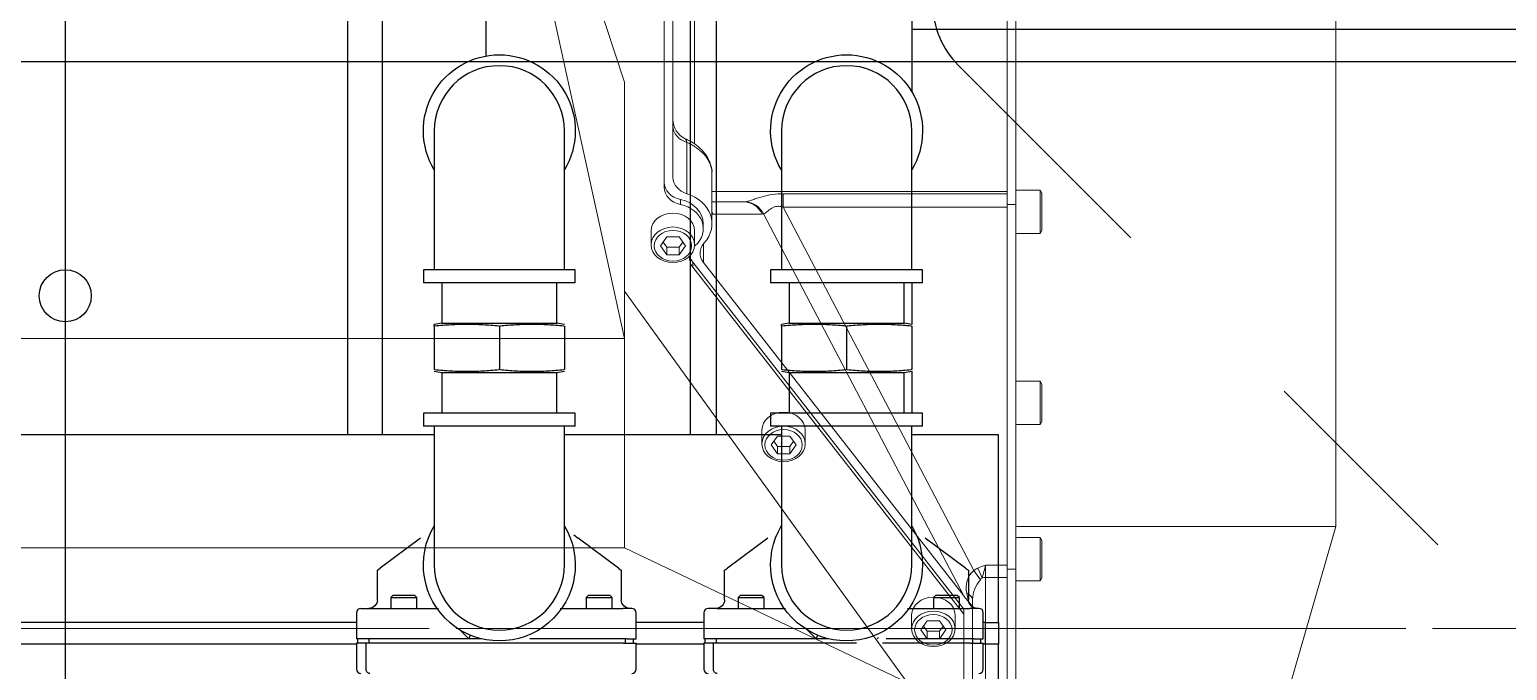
# Model space of a CAD drawing. Header units: millimetres. Extents: x 10462777 to 22643323, y 453826 to 1389191.
# Drawn here: x 11308332.6 to 11308673, y 596871.5 to 597019.1 of the extents above; entities that cross this region are included whole.
import ezdxf

# ---------------------------------------------------------------- set-up
doc = ezdxf.new("R2010")
doc.units = ezdxf.units.MM
doc.header["$LTSCALE"] = 200
doc.header["$MEASUREMENT"] = 0
for name, pattern in [('CENTER', [2, 1.25, -0.25, 0.25, -0.25]), ('CENTER2', [1.125, 0.75, -0.125, 0.125, -0.125]), ('DASHED', [3.5, 2, -1.5]), ('PHANTOM', [2.5, 1.25, -0.25, 0.25, -0.25, 0.25, -0.25])]:
    doc.linetypes.add(name, pattern=pattern)
doc.layers.get('0').update_dxf_attribs({"linetype": 'CONTINUOUS'})
for name, color, linetype in [('1', 1, 'CENTER'), ('205', 4, 'CONTINUOUS'), ('DV1_DEFAULT', 7, 'CONTINUOUS')]:
    doc.layers.add(name, color=color, linetype=linetype)
doc.layers.add('LAYOUT', color=8, linetype='CONTINUOUS', lineweight=25)
doc.layers.add('TOP$23', color=7, linetype='CONTINUOUS', true_color=0xffffff)

# ---------------------------------------------------------------- blocks, each defined once
blk = doc.blocks.new('r710ic')
at = {"layer": 'DV1_DEFAULT', "color": 1, "linetype": 'CENTER2', "lineweight": 0}
for p, q in [((272041.37, 102141.44), (272041.37, 106426.45)), ((272041.37, 106323.81), (272041.37, 102038.81)), ((274132.55, 104232.63), (269847.55, 104232.63)), ((269950.18, 104232.63), (274235.19, 104232.63))]:
    blk.add_line(p, q, dxfattribs=at)
at = {"layer": 'DV1_DEFAULT', "color": 7, "linetype": 'CENTER2', "lineweight": 0}
blk.add_line((272041.37, 104592.6), (272041.37, 103886.38), dxfattribs=at)
at = {"layer": 'DV1_DEFAULT', "color": 7, "linetype": 'Continuous', "lineweight": 0}
for p, q in [((272059.99, 104103.8), (272059.99, 104325.63)), ((272108.19, 104103.8), (272108.19, 104325.63)), ((272287.76, 104143.18), (272108.19, 104103.8)), ((272167.27, 104103.8), (272287.76, 104143.18)), ((272028.96, 104038.63), (272119.07, 104103.8)), ((272028.96, 104038.63), (272059.99, 104103.8)), ((272059.99, 104103.8), (272108.19, 104103.8)), ((272167.27, 104103.8), (272108.19, 104103.8)), ((272132.99, 104097.63), (272129.78, 104097.63)), ((272129.55, 104095.52), (272127.5, 104094.07)), ((272127.5, 104094.07), (272127.5, 104091.18)), ((272129.22, 104094.07), (272127.5, 104094.07)), ((272130.41, 104094.91), (272129.22, 104094.07)), ((272129.22, 104094.07), (272129.22, 104091.18)), ((272131.6, 104094.07), (272129.55, 104095.52)), ((272131.6, 104091.18), (272131.6, 104094.07)), ((272143.01, 104094.63), (272202.55, 104094.63)), ((272129.22, 104091.18), (272127.5, 104091.18)), ((272127.5, 104091.18), (272129.55, 104089.74)), ((272129.22, 104091.18), (272130.41, 104090.35)), ((272129.55, 104089.74), (272131.6, 104091.18)), ((272140.2, 104090.88), (272139.05, 104090.88)), ((272153.36, 104089.46), (272141.54, 104089.46)), ((272200.75, 104092.63), (272145.3, 104092.63)), ((272044.7, 104025.63), (272124.6, 104088.05)), ((272045.85, 104025.63), (272125.74, 104088.05)), ((272125.74, 104088.05), (272124.6, 104088.05)), ((272129.78, 104087.63), (272132.99, 104087.63)), ((272206.37, 104087.63), (272153, 104087.63)), ((272048.9, 104025.63), (272125.67, 104085.62)), ((272130, 104085.62), (272125.67, 104085.62)), ((272133.5, 104085.63), (272134.64, 104085.63)), ((272134.64, 104083.63), (272146.12, 104083.63)), ((272136.86, 104072.08), (272136.86, 104083.42)), ((272139.65, 104083.63), (272139.65, 104076.29)), ((272142.08, 104083.63), (272142.08, 104015.63)), ((272048.9, 104025.63), (272136.9, 104071.77)), ((272083.68, 104070.02), (272081.63, 104068.57)), ((272084.54, 104069.41), (272083.35, 104068.57)), ((272085.73, 104068.57), (272083.68, 104070.02)), ((272087.12, 104072.13), (272083.91, 104072.13)), ((272138.42, 104067.2), (272054.74, 104023.33)), ((272081.63, 104068.57), (272081.63, 104065.69)), ((272083.35, 104068.57), (272081.63, 104068.57)), ((272083.35, 104065.69), (272081.63, 104065.69)), ((272081.63, 104065.69), (272083.68, 104064.24)), ((272083.35, 104068.57), (272083.35, 104065.69)), ((272083.35, 104065.69), (272084.54, 104064.85)), ((272083.68, 104064.24), (272085.73, 104065.69)), ((272085.73, 104065.69), (272085.73, 104068.57)), ((272141.53, 104067.2), (272138.42, 104067.2)), ((272138.42, 104015.63), (272138.42, 104067.2)), ((272141.53, 104067.2), (272141.53, 104015.63)), ((272083.91, 104062.13), (272087.12, 104062.13)), ((272041.08, 104035.52), (272039.03, 104034.07)), ((272041.94, 104034.91), (272040.75, 104034.07)), ((272043.13, 104034.07), (272041.08, 104035.52)), ((272044.52, 104037.63), (272041.31, 104037.63)), ((272039.03, 104034.07), (272039.03, 104031.18)), ((272040.75, 104034.07), (272039.03, 104034.07)), ((272040.75, 104034.07), (272040.75, 104031.18)), ((272043.13, 104031.18), (272043.13, 104034.07)), ((272040.75, 104031.18), (272039.03, 104031.18)), ((272039.03, 104031.18), (272041.08, 104029.74)), ((272040.75, 104031.18), (272041.94, 104030.35)), ((272041.08, 104029.74), (272043.13, 104031.18)), ((271974.08, 104025.63), (272044.7, 104025.63)), ((272041.31, 104027.63), (272044.52, 104027.63)), ((272044.7, 104025.63), (272045.85, 104025.63)), ((272047.63, 104024.53), (272049.51, 104024.91)), ((271976.13, 104023.63), (272045.5, 104023.63)), ((272048.08, 104023.63), (272045.5, 104023.63)), ((272052.62, 104021.79), (272054.74, 104023.33)), ((272053.08, 104021.38), (272055.3, 104022.37)), ((272053.13, 104020.63), (271975.65, 104020.63)), ((272056, 104020.63), (272053.13, 104020.63)), ((272053.13, 104015.63), (272053.13, 104020.63)), ((272056, 104020.63), (272056, 104015.63)), ((272053.13, 104015.63), (271975.65, 104015.63)), ((272056, 104015.63), (272053.13, 104015.63)), ((272055.05, 104013.63), (272055.05, 104015.63)), ((272138.42, 104015.63), (272056, 104015.63)), ((272141.53, 104015.63), (272138.42, 104015.63)), ((272139.08, 104013.63), (272139.08, 104015.63)), ((272142.08, 104015.63), (272141.53, 104015.63)), ((272142.08, 104015.63), (272281.94, 104015.63)), ((272064.92, 103939.87), (271815.37, 104011.87)), ((272055.05, 104013.63), (271977.53, 104013.63)), ((272052.37, 104013.63), (272052.37, 104008.03)), ((272139.08, 104013.63), (272055.05, 104013.63)), ((272062.37, 104008.03), (272062.37, 104013.63)), ((272064.92, 104013.63), (272064.92, 103939.87)), ((272088.37, 104013.63), (272088.37, 104008.03)), ((272098.37, 104008.03), (272098.37, 104013.63)), ((272132.37, 104013.63), (272132.37, 104008.03)), ((272282.37, 104013.63), (272139.08, 104013.63)), ((272142.37, 104008.03), (272142.37, 104013.63)), ((272062.37, 104008.03), (272052.37, 104008.03)), ((272052.37, 104008.03), (272053.06, 104007.63)), ((272053.06, 104007.63), (272061.68, 104007.63)), ((272061.68, 104007.63), (272062.37, 104008.03)), ((272098.37, 104008.03), (272088.37, 104008.03)), ((272088.37, 104008.03), (272089.06, 104007.63)), ((272089.06, 104007.63), (272097.68, 104007.63)), ((272097.68, 104007.63), (272098.37, 104008.03)), ((272142.37, 104008.03), (272132.37, 104008.03)), ((272132.37, 104008.03), (272133.06, 104007.63)), ((272133.06, 104007.63), (272141.68, 104007.63)), ((272141.68, 104007.63), (272142.37, 104008.03)), ((272245.37, 103939.87), (272064.92, 103939.87))]:
    blk.add_line(p, q, dxfattribs=at)
at = {"layer": 'DV1_DEFAULT', "color": 3, "linetype": 'CENTER2', "lineweight": 0}
blk.add_circle((272041.37, 104232.63), 367.64, dxfattribs=at)
at = {"layer": 'DV1_DEFAULT', "color": 7, "linetype": 'Continuous', "lineweight": 0}
for centre, radius, start, end in [((272158.67, 104087.73), 4.9, 90.004, 155.3609), ((272146.86, 104083.42), 10, 178.7889, 180), ((272050.87, 104019.96), 5.13, 40.9793, 105.3613), ((272045.45, 104026.7), 3.08, 270.8941, 315.119), ((272047.7, 104016.17), 7.47, 48.7718, 87.0666), ((272063.47, 104055.92), 36.07, 253.255, 258.0474), ((272027.67, 104010.27), 30.17, 20.0883, 23.6585)]:
    blk.add_arc(centre, radius, start, end, dxfattribs=at)
for centre, major_axis in [((272129.78, 104092.63), (0, 5)), ((272129.55, 104092.63), (0, -4.31)), ((272083.91, 104067.13), (0, 5)), ((272083.68, 104067.13), (0, 4.31)), ((272041.31, 104032.63), (0, 5)), ((272041.08, 104032.63), (0, -4.31))]:
    blk.add_ellipse(centre, major_axis=major_axis, ratio=0.819152, dxfattribs=at)
for centre, major_axis, ratio, start_param, end_param in [((272132.99, 104092.63), (0, 5), 0.819152, 3.141593, 6.283185), ((272143.01, 104089.63), (0, -5), 0.819152, 3.141593, 4.459709), ((272144.16, 104089.63), (0, 5), 0.819152, 0, 1.318116), ((272133.5, 104092.63), (0, 7), 0.819152, 2.39279, 4.459709), ((272134.64, 104092.63), (0, 9), 0.819152, 2.50037, 4.352129), ((272134.64, 104092.63), (0, 7), 0.819152, 3.141593, 4.459709), ((272145.3, 104087.73), (0, -4.9), 0.819152, 3.141593, 4.352129), ((272157.12, 104087.73), (0, -4.9), 0.819152, 3.141593, 4.352129), ((272126.81, 104083.84), (0, -5), 0.819152, 3.063973, 3.710906), ((272127.83, 104081.49), (0, -4.9), 0.819152, 2.50037, 3.710906), ((272127.95, 104083.84), (0, -5), 0.819152, 3.32803, 3.710906), ((272126.81, 104083.84), (0, -5), 0.819152, 2.39279, 2.435682), ((272134.65, 104087.63), (5, 0), 0.938748, 5.169733, 5.263012), ((272134.65, 104076.29), (5, 0), 0.938748, 5.169733, 6.283185), ((272134.69, 104075.98), (4.8, 1.38), 0.949089, 4.904928, 5.988714), ((272144.65, 104081.54), (-4.63, -6.24), 0.303979, 5.893837, 5.985391), ((272087.12, 104067.13), (0, 5), 0.819152, 3.141593, 6.283185), ((272146.86, 104077.33), (-9.87, -5.77), 0.280981, 6.120391, 6.211945), ((272044.52, 104032.63), (0, 5), 0.819152, 3.141593, 6.283185), ((272051.1, 104021.42), (-6.42, -5.84), 0.535423, 4.573748, 4.767537), ((272048.08, 104027.63), (0, -4), 0.484865, 0, 0.824415), ((272043.48, 104020.63), (9.91, 0), 0.30273, 0.251819, 0.396066), ((272051.41, 104020.63), (0, 3), 0.573576, 4.712389, 4.964208), ((272043.48, 104020.63), (-12.2, 0), 0.573576, 3.393412, 3.537659)]:
    blk.add_ellipse(centre, major_axis=major_axis, ratio=ratio, start_param=start_param, end_param=end_param, dxfattribs=at)
for points, knots in [([(272146.12, 104083.63), (272146.25, 104083.63), (272146.39, 104083.63), (272147.1, 104083.68), (272147.65, 104083.8), (272148.48, 104084.1), (272148.75, 104084.21), (272149.28, 104084.49), (272149.54, 104084.64), (272150.04, 104084.99), (272150.28, 104085.17), (272150.75, 104085.59), (272150.99, 104085.81), (272151.64, 104086.52), (272152.04, 104087.05), (272152.59, 104087.92), (272152.76, 104088.22), (272153.08, 104088.83), (272153.22, 104089.14), (272153.36, 104089.46)], [0.3450877, 0.3450877, 0.3450877, 0.3450877, 0.375, 0.375, 0.5, 0.5, 0.5625, 0.5625, 0.625, 0.625, 0.6875, 0.6875, 0.75, 0.75, 0.875, 0.875, 0.9375, 0.9375, 1, 1, 1, 1]), ([(272146.16, 104083.65), (272146.22, 104083.64), (272146.9, 104083.56), (272148.33, 104083.91), (272150.12, 104084.69), (272151.69, 104085.94), (272152.96, 104087.46), (272153.8, 104088.86), (272154.12, 104089.6), (272154.21, 104089.8)], [0, 0, 0, 0, 0.016991, 0.206682, 0.394075, 0.576881, 0.761429, 0.944882, 1, 1, 1, 1]), ([(272139.67, 104075.98), (272139.7, 104075.75), (272139.77, 104075.49), (272139.9, 104075.05), (272139.95, 104074.9), (272140.05, 104074.59), (272140.1, 104074.42), (272140.27, 104073.93), (272140.39, 104073.58), (272140.63, 104072.85), (272140.74, 104072.47), (272141.06, 104071.33), (272141.24, 104070.53), (272141.48, 104068.88), (272141.53, 104068.04), (272141.53, 104067.2)], [0, 0, 0, 0, 0.125, 0.125, 0.1875, 0.1875, 0.25, 0.25, 0.375, 0.375, 0.5, 0.5, 0.75, 0.75, 1, 1, 1, 1]), ([(272138.42, 104067.2), (272138.51, 104067.46), (272138.58, 104067.73), (272138.63, 104068.14), (272138.64, 104068.28), (272138.64, 104068.55), (272138.63, 104068.68), (272138.59, 104068.94), (272138.56, 104069.07), (272138.48, 104069.32), (272138.43, 104069.44), (272138.33, 104069.67), (272138.27, 104069.78), (272138.15, 104069.98), (272138.08, 104070.08), (272137.89, 104070.36), (272137.75, 104070.53), (272137.49, 104070.84), (272137.37, 104070.98), (272137.16, 104071.24), (272137.07, 104071.36), (272136.95, 104071.58), (272136.91, 104071.68), (272136.9, 104071.77)], [0, 0, 0, 0, 0.125, 0.125, 0.1875, 0.1875, 0.25, 0.25, 0.3125, 0.3125, 0.375, 0.375, 0.4375, 0.4375, 0.5, 0.5, 0.625, 0.625, 0.75, 0.75, 0.875, 0.875, 1, 1, 1, 1])]:
    blk.add_open_spline(points, degree=3, knots=knots, dxfattribs=at)
blk.add_open_spline([(272154.23, 104089.79), (272154.17, 104089.67), (272153.87, 104089.57), (272153.36, 104089.46)], degree=3, dxfattribs=at)
at = {"layer": 'LAYOUT', "color": 3}
blk.add_circle((272041.37, 104232.63), 2050.12, dxfattribs=at)
blk = doc.blocks.new('A$C7DA30AB0')
at = {"layer": 'LAYOUT', "color": 6, "linetype": 'PHANTOM'}
blk.add_circle((3030.45, 3025.99, 0), 2693.02, dxfattribs=at)

msp = doc.modelspace()

# ---------------------------------------------------------------- linework, layer by layer
at = {"layer": '1', "color": 23, "linetype": 'CENTER'}
msp.add_line((11308340.78353, 601826.84018, 0), (11308340.78353, 593861.87204, 0), dxfattribs=at)
at = {"layer": '1', "color": 252, "linetype": 'Continuous'}
for p, q in [((11308535.7863, 597074.77268, 0), (11308535.7863, 597004.78169, 0)), ((11308535.7863, 596960.76606, 0), (11308535.7863, 596951.16592, 0)), ((11308535.7863, 596940.37077, 0), (11308535.7863, 596930.76563, 0))]:
    msp.add_line(p, q, dxfattribs=at)
at = {"layer": '1', "color": 124, "linetype": 'Continuous'}
msp.add_line((11309055.79369, 597019.06966, 0), (11308535.78021, 597019.06966, 0), dxfattribs=at)
at = {"layer": '205', "color": 252, "linetype": 'Continuous'}
for p, q in [((11308413.78457, 597137.27357, 0), (11308413.78457, 596925.75805, 0)), ((11308437.78491, 597013.01206, 0), (11308437.78491, 597137.27357, 0)), ((11308484.78558, 597077.77272, 0), (11308484.78558, 596925.77369, 0)), ((11308405.78446, 597062.77251, 0), (11308405.78446, 596925.77088, 0)), ((11308490.78566, 596925.76781, 0), (11308490.78566, 597039.77218, 0)), ((11308425.78474, 596995.77156, 0), (11308425.78474, 596963.7711, 0)), ((11308455.78517, 596963.7711, 0), (11308455.78517, 596995.77156, 0)), ((11308505.78588, 596995.77156, 0), (11308505.78588, 596963.7711, 0)), ((11308535.7863, 596963.7711, 0), (11308535.7863, 596995.77156, 0)), ((11308423.28471, 596963.7711, 0), (11308423.28471, 596960.77106, 0)), ((11308458.2852, 596963.7711, 0), (11308423.28471, 596963.7711, 0)), ((11308458.2852, 596960.77106, 0), (11308458.2852, 596963.7711, 0)), ((11308503.28584, 596963.7711, 0), (11308503.28584, 596960.77106, 0)), ((11308538.28634, 596963.7711, 0), (11308503.28584, 596963.7711, 0)), ((11308538.28634, 596960.77106, 0), (11308538.28634, 596963.7711, 0)), ((11308458.2852, 596960.77106, 0), (11308423.28471, 596960.77106, 0)), ((11308427.53477, 596960.77093, 0), (11308427.53477, 596951.47624, 0)), ((11308454.03514, 596951.47624, 0), (11308454.03514, 596960.77093, 0)), ((11308538.28634, 596960.77106, 0), (11308503.28584, 596960.77106, 0)), ((11308507.5359, 596960.77093, 0), (11308507.5359, 596951.47624, 0)), ((11308534.03628, 596951.47624, 0), (11308534.03628, 596960.77093, 0)), ((11308427.53477, 596951.47624, 0), (11308425.78474, 596951.16766, 0)), ((11308425.78474, 596950.77092, 0), (11308425.78474, 596940.77078, 0)), ((11308425.78474, 596950.77092, 0), (11308425.90762, 596950.77092, 0)), ((11308427.53477, 596951.47624, 0), (11308454.03514, 596951.47624, 0)), ((11308440.66207, 596950.77092, 0), (11308440.78495, 596950.77092, 0)), ((11308440.78495, 596950.77092, 0), (11308440.90784, 596950.77092, 0)), ((11308440.78495, 596950.77092, 0), (11308440.78495, 596940.77078, 0)), ((11308455.78517, 596951.16766, 0), (11308454.03514, 596951.47624, 0)), ((11308455.66228, 596950.77092, 0), (11308455.78517, 596950.77092, 0)), ((11308455.78517, 596950.77092, 0), (11308455.78517, 596940.77078, 0)), ((11308507.5359, 596951.47624, 0), (11308505.78588, 596951.16766, 0)), ((11308505.78588, 596950.77092, 0), (11308505.78588, 596940.77078, 0)), ((11308505.78588, 596950.77092, 0), (11308505.90876, 596950.77092, 0)), ((11308507.5359, 596951.47624, 0), (11308534.03628, 596951.47624, 0)), ((11308520.66321, 596950.77092, 0), (11308520.78609, 596950.77092, 0)), ((11308520.78609, 596950.77092, 0), (11308520.78609, 596940.77078, 0)), ((11308520.78609, 596950.77092, 0), (11308520.90897, 596950.77092, 0)), ((11308535.7863, 596951.16766, 0), (11308534.03628, 596951.47624, 0)), ((11308535.66342, 596950.77092, 0), (11308535.7863, 596950.77092, 0)), ((11308535.7863, 596950.77092, 0), (11308535.7863, 596940.77078, 0)), ((11308425.90762, 596940.77078, 0), (11308425.78474, 596940.77078, 0)), ((11308425.78474, 596940.37404, 0), (11308427.53477, 596940.06546, 0)), ((11308427.53477, 596940.06546, 0), (11308427.53477, 596930.77077, 0)), ((11308427.53477, 596940.06546, 0), (11308440.78661, 596940.06546, 0)), ((11308440.78495, 596940.77078, 0), (11308440.66207, 596940.77078, 0)), ((11308440.90784, 596940.77078, 0), (11308440.78495, 596940.77078, 0)), ((11308440.78661, 596940.06546, 0), (11308454.03514, 596940.06546, 0)), ((11308454.03514, 596940.06546, 0), (11308455.78517, 596940.37404, 0)), ((11308454.03514, 596930.77077, 0), (11308454.03514, 596940.06546, 0)), ((11308455.78517, 596940.77078, 0), (11308455.66228, 596940.77078, 0)), ((11308505.90876, 596940.77078, 0), (11308505.78588, 596940.77078, 0)), ((11308505.78588, 596940.37404, 0), (11308507.5359, 596940.06546, 0)), ((11308507.5359, 596940.06546, 0), (11308507.5359, 596930.77077, 0)), ((11308507.5359, 596940.06546, 0), (11308520.78774, 596940.06546, 0)), ((11308520.78609, 596940.77078, 0), (11308520.66321, 596940.77078, 0)), ((11308520.90897, 596940.77078, 0), (11308520.78609, 596940.77078, 0)), ((11308520.78774, 596940.06546, 0), (11308534.03628, 596940.06546, 0)), ((11308534.03628, 596940.06546, 0), (11308535.7863, 596940.37404, 0)), ((11308534.03628, 596930.77077, 0), (11308534.03628, 596940.06546, 0)), ((11308535.7863, 596940.77078, 0), (11308535.66342, 596940.77078, 0)), ((11308423.28471, 596930.77063, 0), (11308423.28471, 596927.77059, 0)), ((11308440.78495, 596930.77063, 0), (11308423.28471, 596930.77063, 0)), ((11308458.2852, 596930.77063, 0), (11308440.78495, 596930.77063, 0)), ((11308458.2852, 596927.77059, 0), (11308458.2852, 596930.77063, 0)), ((11308503.28584, 596930.77063, 0), (11308503.28584, 596927.77059, 0)), ((11308520.78609, 596930.77063, 0), (11308503.28584, 596930.77063, 0)), ((11308538.28634, 596930.77063, 0), (11308520.78609, 596930.77063, 0)), ((11308538.28634, 596927.77059, 0), (11308538.28634, 596930.77063, 0)), ((11308440.78495, 596927.77059, 0), (11308423.28471, 596927.77059, 0)), ((11308425.78474, 596927.77059, 0), (11308425.78474, 596895.77014, 0)), ((11308458.2852, 596927.77059, 0), (11308440.78495, 596927.77059, 0)), ((11308455.78517, 596895.77014, 0), (11308455.78517, 596927.77059, 0)), ((11308520.78609, 596927.77059, 0), (11308503.28584, 596927.77059, 0)), ((11308505.78588, 596927.77059, 0), (11308505.78588, 596895.77014, 0)), ((11308538.28634, 596927.77059, 0), (11308520.78609, 596927.77059, 0)), ((11308535.7863, 596895.77014, 0), (11308535.7863, 596927.77059, 0)), ((11308425.77849, 596925.77056, 0), (11308215.78176, 596925.77056, 0)), ((11308505.77963, 596925.77056, 0), (11308455.77892, 596925.77056, 0)), ((11308555.78659, 596925.77056, 0), (11308535.78005, 596925.77056, 0)), ((11308555.78659, 596882.51932, 0), (11308555.78659, 596925.77056, 0)), ((11308457.96053, 596902.68134, 0), (11308458.92227, 596901.96538, 0)), ((11308422.64764, 596901.96538, 0), (11308413.35954, 596895.05092, 0)), ((11308468.21037, 596895.05092, 0), (11308458.92227, 596901.96538, 0)), ((11308502.64878, 596901.96538, 0), (11308493.36067, 596895.05092, 0)), ((11308548.21151, 596895.05092, 0), (11308538.9234, 596901.96538, 0)), ((11308412.68467, 596894.54853, 0), (11308413.35954, 596895.05092, 0)), ((11308412.68467, 596887.77002, 0), (11308412.68467, 596894.54853, 0)), ((11308468.21037, 596895.05092, 0), (11308468.88523, 596894.54853, 0)), ((11308468.88523, 596894.54853, 0), (11308468.88523, 596887.77002, 0)), ((11308492.68581, 596894.54853, 0), (11308493.36067, 596895.05092, 0)), ((11308492.68581, 596887.77002, 0), (11308492.68581, 596894.54853, 0)), ((11308548.21151, 596895.05092, 0), (11308548.88637, 596894.54853, 0)), ((11308548.88637, 596894.54853, 0), (11308548.88637, 596887.77002, 0)), ((11308416.28461, 596888.77004, 0), (11308415.7846, 596888.27003, 0)), ((11308418.78464, 596888.77004, 0), (11308416.28461, 596888.77004, 0)), ((11308421.28468, 596888.77004, 0), (11308418.78464, 596888.77004, 0)), ((11308421.78468, 596888.27003, 0), (11308421.28468, 596888.77004, 0)), ((11308461.28524, 596888.77004, 0), (11308460.78524, 596888.27003, 0)), ((11308463.78528, 596888.77004, 0), (11308461.28524, 596888.77004, 0)), ((11308466.28532, 596888.77004, 0), (11308463.78528, 596888.77004, 0)), ((11308466.78532, 596888.27003, 0), (11308466.28532, 596888.77004, 0)), ((11308496.28574, 596888.77004, 0), (11308495.78574, 596888.27003, 0)), ((11308498.78578, 596888.77004, 0), (11308496.28574, 596888.77004, 0)), ((11308501.28581, 596888.77004, 0), (11308498.78578, 596888.77004, 0)), ((11308501.78582, 596888.27003, 0), (11308501.28581, 596888.77004, 0)), ((11308541.28638, 596888.77004, 0), (11308540.78637, 596888.27003, 0)), ((11308543.78642, 596888.77004, 0), (11308541.28638, 596888.77004, 0)), ((11308546.28645, 596888.77004, 0), (11308543.78642, 596888.77004, 0)), ((11308546.78646, 596888.27003, 0), (11308546.28645, 596888.77004, 0)), ((11308408.91081, 596885.77, 0), (11308410.9791, 596885.77, 0)), ((11308410.9791, 596885.77, 0), (11308426.74312, 596885.77, 0)), ((11308415.7846, 596888.27003, 0), (11308415.7846, 596885.77, 0)), ((11308415.7846, 596888.27003, 0), (11308418.78464, 596888.27003, 0)), ((11308418.78464, 596888.27003, 0), (11308421.78468, 596888.27003, 0)), ((11308421.78468, 596885.77, 0), (11308421.78468, 596888.27003, 0)), ((11308454.82678, 596885.77, 0), (11308469.21709, 596885.77, 0)), ((11308460.78524, 596888.27003, 0), (11308460.78524, 596885.77, 0)), ((11308460.78524, 596888.27003, 0), (11308463.78528, 596888.27003, 0)), ((11308463.78528, 596888.27003, 0), (11308466.78532, 596888.27003, 0)), ((11308466.78532, 596885.77, 0), (11308466.78532, 596888.27003, 0)), ((11308471.28539, 596885.77, 0), (11308469.21709, 596885.77, 0)), ((11308490.98024, 596885.77, 0), (11308488.91194, 596885.77, 0)), ((11308490.98024, 596885.77, 0), (11308506.74426, 596885.77, 0)), ((11308495.78574, 596888.27003, 0), (11308495.78574, 596885.77, 0)), ((11308495.78574, 596888.27003, 0), (11308498.78578, 596888.27003, 0)), ((11308498.78578, 596888.27003, 0), (11308501.78582, 596888.27003, 0)), ((11308501.78582, 596885.77, 0), (11308501.78582, 596888.27003, 0)), ((11308534.82792, 596885.77, 0), (11308549.21822, 596885.77, 0)), ((11308540.78637, 596888.27003, 0), (11308540.78637, 596885.77, 0)), ((11308540.78637, 596888.27003, 0), (11308543.78642, 596888.27003, 0)), ((11308543.78642, 596888.27003, 0), (11308546.78646, 596888.27003, 0)), ((11308546.78646, 596885.77, 0), (11308546.78646, 596888.27003, 0)), ((11308551.28652, 596885.77, 0), (11308549.21822, 596885.77, 0)), ((11308407.90581, 596882.51995, 0), (11308232.2842, 596882.51995, 0)), ((11308407.91079, 596884.76998, 0), (11308407.91079, 596878.7699, 0)), ((11308487.91148, 596882.51995, 0), (11308472.28343, 596882.51995, 0)), ((11308472.2854, 596878.7699, 0), (11308472.2854, 596884.76998, 0)), ((11308487.91193, 596884.76998, 0), (11308487.91193, 596878.7699, 0)), ((11308552.78654, 596882.51995, 0), (11308552.28318, 596882.51995, 0)), ((11308552.28654, 596878.7699, 0), (11308552.28654, 596884.76998, 0)), ((11308552.78654, 596877.51988, 0), (11308552.78654, 596882.51995, 0)), ((11308552.78654, 596882.51995, 0), (11308555.78659, 596882.51995, 0)), ((11308555.78659, 596882.51995, 0), (11308555.78659, 596877.51988, 0)), ((11308409.9882, 596878.7699, 0), (11308407.91079, 596878.7699, 0)), ((11308408.11872, 596878.7699, 0), (11308408.11872, 596877.76988, 0)), ((11308410.89655, 596878.7699, 0), (11308409.9882, 596878.7699, 0)), ((11308410.74219, 596878.7699, 0), (11308410.74219, 596877.76988, 0)), ((11308433.74322, 596878.7699, 0), (11308410.89655, 596878.7699, 0)), ((11308433.74322, 596878.7699, 0), (11308431.70079, 596880.81232, 0)), ((11308434.0879, 596879.60202, 0), (11308433.74322, 596878.7699, 0)), ((11308436.63165, 596878.7699, 0), (11308433.74322, 596878.7699, 0)), ((11308469.29965, 596878.7699, 0), (11308447.82668, 596878.7699, 0)), ((11308470.20799, 596878.7699, 0), (11308469.29965, 596878.7699, 0)), ((11308469.78787, 596878.7699, 0), (11308469.78787, 596877.76988, 0)), ((11308470.20799, 596878.7699, 0), (11308472.2854, 596878.7699, 0)), ((11308471.72289, 596877.76988, 0), (11308471.72289, 596878.7699, 0)), ((11308489.98934, 596878.7699, 0), (11308487.91193, 596878.7699, 0)), ((11308488.11986, 596878.7699, 0), (11308488.11986, 596877.76988, 0)), ((11308490.89768, 596878.7699, 0), (11308489.98934, 596878.7699, 0)), ((11308490.74332, 596878.7699, 0), (11308490.74332, 596877.76988, 0)), ((11308513.74436, 596878.7699, 0), (11308490.89768, 596878.7699, 0)), ((11308513.74436, 596878.7699, 0), (11308511.70193, 596880.81232, 0)), ((11308514.08903, 596879.60202, 0), (11308513.74436, 596878.7699, 0)), ((11308516.63279, 596878.7699, 0), (11308513.74436, 596878.7699, 0)), ((11308528.13607, 596879.07814, 0), (11308527.82782, 596878.7699, 0)), ((11308549.30078, 596878.7699, 0), (11308529.89542, 596878.7699, 0)), ((11308550.20913, 596878.7699, 0), (11308549.30078, 596878.7699, 0)), ((11308549.78901, 596878.7699, 0), (11308549.78901, 596877.76988, 0)), ((11308550.20913, 596878.7699, 0), (11308552.28654, 596878.7699, 0)), ((11308551.72402, 596877.76988, 0), (11308551.72402, 596878.7699, 0)), ((11308407.90581, 596877.51988, 0), (11308232.2842, 596877.51988, 0)), ((11308407.91079, 596877.76988, 0), (11308407.91079, 596871.7698, 0)), ((11308410.09767, 596877.76988, 0), (11308407.91079, 596877.76988, 0)), ((11308410.09767, 596871.7698, 0), (11308410.09767, 596877.76988, 0)), ((11308469.29965, 596877.76988, 0), (11308410.09767, 596877.76988, 0)), ((11308469.29965, 596877.76988, 0), (11308470.20799, 596877.76988, 0)), ((11308470.20799, 596877.76988, 0), (11308472.2854, 596877.76988, 0)), ((11308487.91148, 596877.51988, 0), (11308472.28343, 596877.51988, 0)), ((11308472.2854, 596871.7698, 0), (11308472.2854, 596877.76988, 0)), ((11308487.91193, 596877.76988, 0), (11308487.91193, 596871.7698, 0)), ((11308490.09881, 596877.76988, 0), (11308487.91193, 596877.76988, 0)), ((11308490.09881, 596871.7698, 0), (11308490.09881, 596877.76988, 0)), ((11308523.03978, 596877.76988, 0), (11308490.09881, 596877.76988, 0)), ((11308549.30078, 596877.76988, 0), (11308529.091, 596877.76988, 0)), ((11308549.30078, 596877.76988, 0), (11308550.20913, 596877.76988, 0)), ((11308550.20913, 596877.76988, 0), (11308552.28654, 596877.76988, 0)), ((11308552.78654, 596877.51988, 0), (11308552.28318, 596877.51988, 0)), ((11308552.28654, 596871.7698, 0), (11308552.28654, 596877.76988, 0)), ((11308555.78659, 596877.51988, 0), (11308552.78654, 596877.51988, 0)), ((11308555.78659, 596815.769, 0), (11308555.78659, 596877.51941, 0))]:
    msp.add_line(p, q, dxfattribs=at)
msp.add_circle((11308340.78353, 596957.77102, 0), 6.00009, dxfattribs=at)
at = {"layer": '205', "color": 252, "linetype": 'Continuous', "extrusion": (0, 0, -1)}
for centre, radius, start, end in [((-11308440.78495, 596995.77156, 0), 17.50025, 328.994997, 90), ((-11308440.78495, 596995.77156, 0), 17.50025, 90, 211.005003), ((-11308520.78609, 596995.77156, 0), 17.50025, 328.994997, 90), ((-11308520.78609, 596995.77156, 0), 17.50025, 90, 211.005003), ((-11308440.78495, 596895.77014, 0), 17.50025, 148.7306063, 31.2693377), ((-11308520.78609, 596895.77014, 0), 17.50025, 149.0006166, 31.2693869), ((-11308410.68465, 596887.77002, 0), 2.00003, 180, 270), ((-11308470.88526, 596887.77002, 0), 2.00003, 270, 0), ((-11308490.68578, 596887.77002, 0), 2.00003, 180, 270), ((-11308550.8864, 596887.77002, 0), 2.00003, 270, 0)]:
    msp.add_arc(centre, radius, start, end, dxfattribs=at)
at = {"layer": '205', "color": 252, "linetype": 'Continuous'}
for centre, radius, start, end in [((11308440.78495, 596995.77156, 0), 15.00021, 0, 180), ((11308520.78609, 596995.77156, 0), 15.00021, 0, 180), ((11308440.78495, 596895.77014, 0), 15.00021, 180, 0), ((11308520.78609, 596895.77014, 0), 15.00021, 180, 0), ((11308408.91081, 596884.76998, 0), 1.00001, 90, 180), ((11308471.28539, 596884.76998, 0), 1.00001, 0, 90), ((11308488.91194, 596884.76998, 0), 1.00001, 90, 180), ((11308551.28652, 596884.76998, 0), 1.00001, 0, 90), ((11308408.91081, 596871.7698, 0), 1.00001, 180, 270), ((11308471.28539, 596871.7698, 0), 1.00001, 270, 0), ((11308488.91194, 596871.7698, 0), 1.00001, 180, 270), ((11308551.28652, 596871.7698, 0), 1.00001, 270, 0)]:
    msp.add_arc(centre, radius, start, end, dxfattribs=at)
for points, knots in [([(11308425.78474, 596950.77092, 0), (11308425.78474, 596950.89454, 0), (11308425.78474, 596950.99472, 0), (11308425.78474, 596951.13131, 0), (11308425.78474, 596951.16748, 0), (11308425.78474, 596951.16766, 0)], [0, 0, 0, 0, 0.500638735, 0.500638735, 1, 1, 1, 1]), ([(11308440.66207, 596950.77092, 0), (11308439.43253, 596950.89454, 0), (11308438.203, 596950.99472, 0), (11308435.74392, 596951.13148, 0), (11308433.28485, 596951.20384, 0), (11308430.82577, 596951.13148, 0), (11308428.3667, 596950.99472, 0), (11308427.13716, 596950.89454, 0), (11308425.90762, 596950.77092, 0)], [0, 0, 0, 0, 0.25, 0.25, 0.5, 0.75, 0.75, 1, 1, 1, 1]), ([(11308455.66228, 596950.77092, 0), (11308454.43275, 596950.89454, 0), (11308453.20321, 596950.99472, 0), (11308450.74413, 596951.13148, 0), (11308448.28506, 596951.20384, 0), (11308445.82599, 596951.13148, 0), (11308443.36691, 596950.99472, 0), (11308442.13737, 596950.89454, 0), (11308440.90784, 596950.77092, 0)], [0, 0, 0, 0, 0.25, 0.25, 0.5, 0.75, 0.75, 1, 1, 1, 1]), ([(11308505.78588, 596950.77092, 0), (11308505.78588, 596950.89454, 0), (11308505.78588, 596950.99472, 0), (11308505.78588, 596951.13131, 0), (11308505.78588, 596951.16748, 0), (11308505.78588, 596951.16766, 0)], [0, 0, 0, 0, 0.500638735, 0.500638735, 1, 1, 1, 1]), ([(11308520.66321, 596950.77092, 0), (11308519.43367, 596950.89454, 0), (11308518.20413, 596950.99472, 0), (11308515.74506, 596951.13148, 0), (11308513.28598, 596951.20384, 0), (11308510.82691, 596951.13148, 0), (11308508.36783, 596950.99472, 0), (11308507.1383, 596950.89454, 0), (11308505.90876, 596950.77092, 0)], [0, 0, 0, 0, 0.25, 0.25, 0.5, 0.75, 0.75, 1, 1, 1, 1]), ([(11308535.66342, 596950.77092, 0), (11308534.43388, 596950.89454, 0), (11308533.20435, 596950.99472, 0), (11308530.74527, 596951.13148, 0), (11308528.2862, 596951.20384, 0), (11308525.82712, 596951.13148, 0), (11308523.36805, 596950.99472, 0), (11308522.13851, 596950.89454, 0), (11308520.90897, 596950.77092, 0)], [0, 0, 0, 0, 0.25, 0.25, 0.5, 0.75, 0.75, 1, 1, 1, 1]), ([(11308425.90762, 596940.77078, 0), (11308427.13716, 596940.64715, 0), (11308428.3667, 596940.54697, 0), (11308430.82577, 596940.41021, 0), (11308433.28485, 596940.33786, 0), (11308435.74392, 596940.41021, 0), (11308438.203, 596940.54697, 0), (11308439.43253, 596940.64715, 0), (11308440.66207, 596940.77078, 0)], [0, 0, 0, 0, 0.25, 0.25, 0.5, 0.75, 0.75, 1, 1, 1, 1]), ([(11308440.90784, 596940.77078, 0), (11308442.13737, 596940.64715, 0), (11308443.36691, 596940.54697, 0), (11308445.82599, 596940.41021, 0), (11308448.28506, 596940.33786, 0), (11308450.74413, 596940.41021, 0), (11308453.20321, 596940.54697, 0), (11308454.43275, 596940.64715, 0), (11308455.66228, 596940.77078, 0)], [0, 0, 0, 0, 0.25, 0.25, 0.5, 0.75, 0.75, 1, 1, 1, 1]), ([(11308505.90876, 596940.77078, 0), (11308507.1383, 596940.64715, 0), (11308508.36783, 596940.54697, 0), (11308510.82691, 596940.41021, 0), (11308513.28598, 596940.33786, 0), (11308515.74506, 596940.41021, 0), (11308518.20413, 596940.54697, 0), (11308519.43367, 596940.64715, 0), (11308520.66321, 596940.77078, 0)], [0, 0, 0, 0, 0.25, 0.25, 0.5, 0.75, 0.75, 1, 1, 1, 1]), ([(11308520.90897, 596940.77078, 0), (11308522.13851, 596940.64715, 0), (11308523.36805, 596940.54697, 0), (11308525.82712, 596940.41021, 0), (11308528.2862, 596940.33786, 0), (11308530.74527, 596940.41021, 0), (11308533.20435, 596940.54697, 0), (11308534.43388, 596940.64715, 0), (11308535.66342, 596940.77078, 0)], [0, 0, 0, 0, 0.25, 0.25, 0.5, 0.75, 0.75, 1, 1, 1, 1]), ([(11308410.9791, 596870.76978, 0), (11308410.87641, 596870.76978, 0), (11308410.77363, 596870.78986, 0), (11308410.5746, 596870.873, 0), (11308410.48078, 596870.93463, 0), (11308410.31023, 596871.10552, 0), (11308410.23532, 596871.21451, 0), (11308410.12879, 596871.4706, 0), (11308410.09767, 596871.61816, 0), (11308410.09767, 596871.7698, 0)], [0, 0, 0, 0, 0.25, 0.25, 0.5, 0.5, 0.75, 0.75, 1, 1, 1, 1]), ([(11308490.98024, 596870.76978, 0), (11308490.87755, 596870.76978, 0), (11308490.77476, 596870.78986, 0), (11308490.57574, 596870.873, 0), (11308490.48192, 596870.93463, 0), (11308490.31136, 596871.10552, 0), (11308490.23645, 596871.21451, 0), (11308490.12992, 596871.4706, 0), (11308490.09881, 596871.61816, 0), (11308490.09881, 596871.7698, 0)], [0, 0, 0, 0, 0.25, 0.25, 0.5, 0.5, 0.75, 0.75, 1, 1, 1, 1])]:
    msp.add_open_spline(points, degree=3, knots=knots, dxfattribs=at)
at = {"layer": 'TOP$23', "linetype": 'Continuous'}
msp.add_line((11308141.62663, 597011.71124), (11308545.71163, 597011.71124), dxfattribs=at)
at = {"layer": 'TOP$23', "linetype": 'DASHED'}
msp.add_line((11308545.71163, 597011.71124), (11308715.66913, 597011.71124), dxfattribs=at)
at = {"layer": 'TOP$23', "linetype": 'PHANTOM'}
msp.add_line((11308939.81127, 596617.56911), (11308546.527, 597010.85338), dxfattribs=at)
msp.add_arc((11308560.66913, 597024.99551), 20, 180, 224.9999999, dxfattribs=at)

# ---------------------------------------------------------------- block references
at = {"ltscale": 10, "rotation": 180}
msp.add_blockref('A$C7DA30AB0', (11313764.24811, 600747.76955, 0), dxfattribs=at)
at = {"layer": 'LAYOUT', "color": 2, "rotation": 89.99999999999999}
msp.add_blockref('r710ic', (11412573.40786, 324839.74027, 0), dxfattribs=at)

doc.saveas('drawing.dxf')
